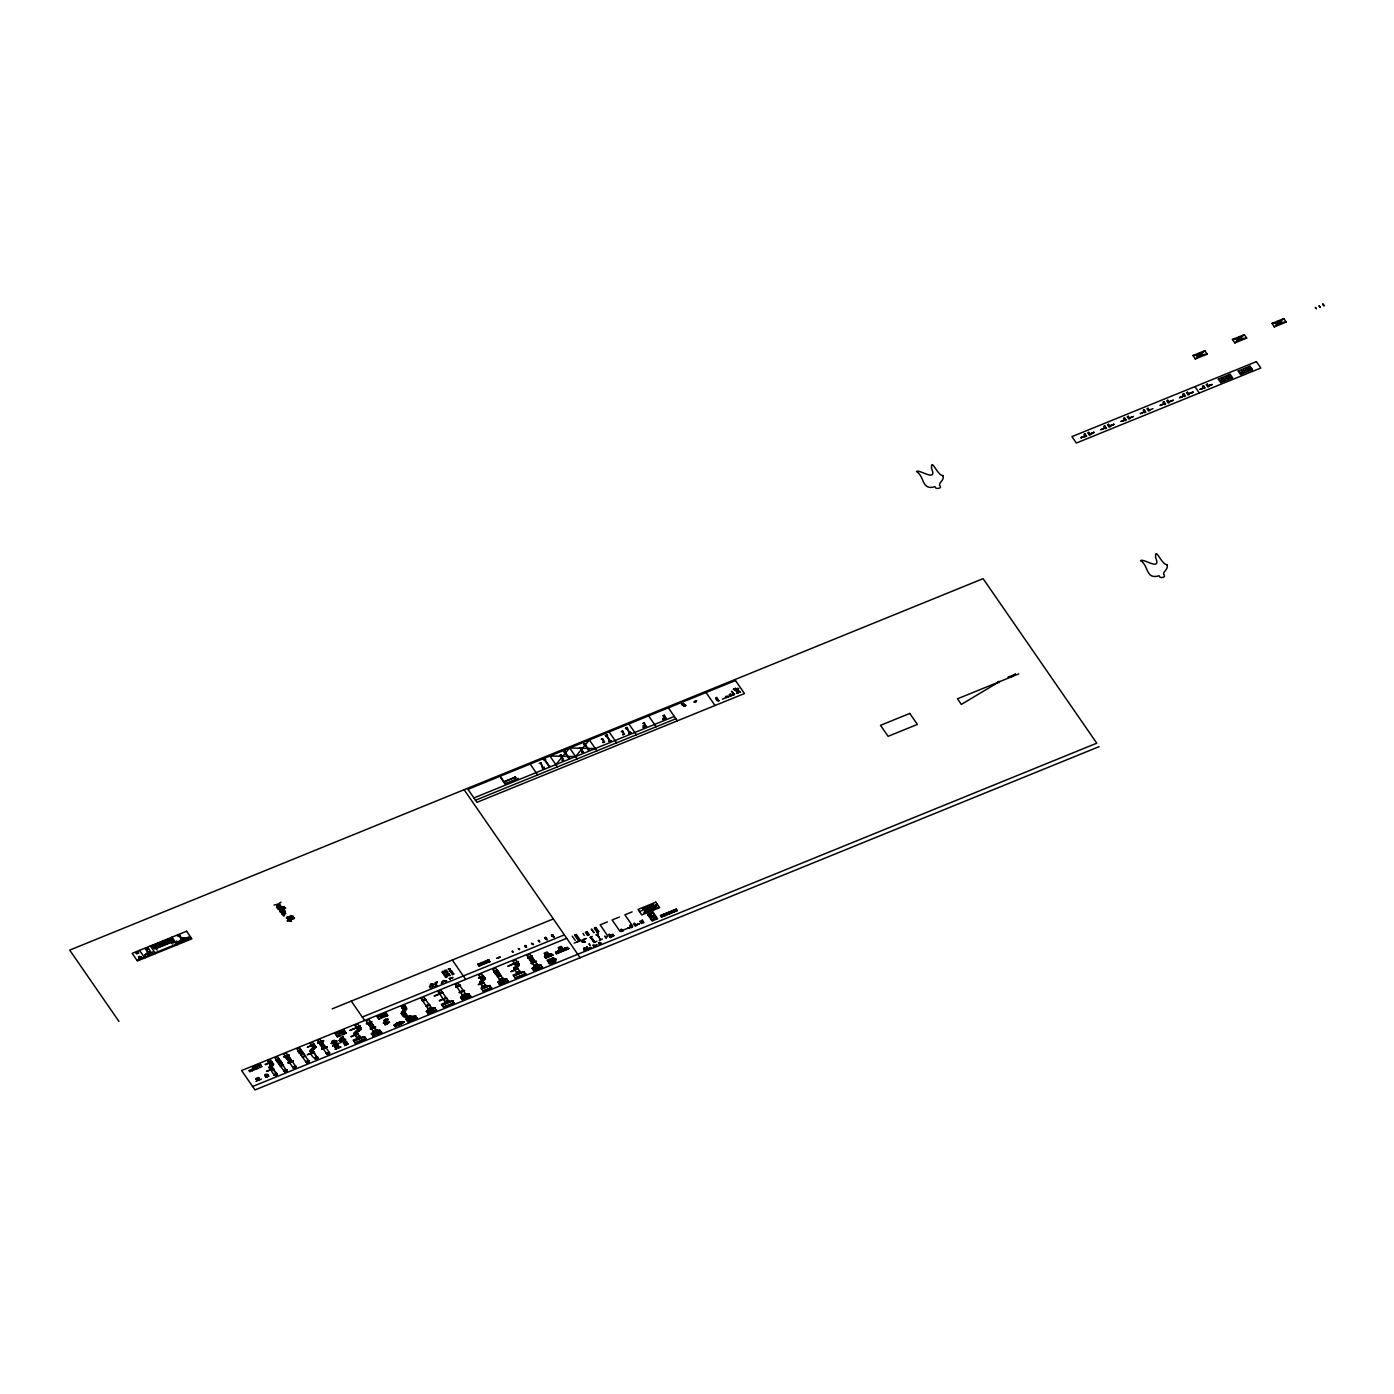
<?xml version="1.0" encoding="UTF-8"?>
<svg xmlns="http://www.w3.org/2000/svg" width="1394" height="1394" viewBox="0 0 1394 1394"><rect width="100%" height="100%" fill="white"/><g stroke="black" fill="none" stroke-linecap="round" stroke-linejoin="round"><path stroke-width="1.5" d="M320.916 1045.639C328.67 1043.13 318.268 1048.88 323.286 1043.897M372.825 1035.585L381.869 1032.414L380.004 1030.532L371.396 1033.93M427.731 1013.299L436.775 1010.075L427.662 1013.752M461.937 999.376L470.98 996.17L461.745 999.585M499.366 984.164L508.409 980.94L499.296 984.617M403.145 1010.946L403.458 1011.208A2.788 0.889 -20.7 0 0 404.225 1011.19L406.856 1008.995L404.295 1005.074L401.211 1006.329L402.291 1008.211M695.954 700.746C698.046 703.029 690.605 702.088 696.442 700.694L695.205 702.123M725.385 697.488L725.891 696.338L726.832 697.383M480.46 977.734L483.248 981.707L479.85 983.084L483.404 980.644A5.053 1.603 -20.7 0 0 484.92 978.518L484.763 979.459M517.47 967.784L513.828 968.813L517.61 966.739A5.053 1.603 -20.7 0 0 519.143 964.613L518.986 965.537M259.11 1077.998C260.451 1079.322 252.628 1080.873 258.395 1078.067M265.749 1075.001C262.455 1077.144 268.693 1075.001 265.452 1076.151M266.498 1075.889C270.872 1073.659 262.804 1073.833 265.4 1075.384M334.142 1044.681C332.835 1045.727 334.316 1043.374 333.776 1043.845M337.592 1046.981L335.048 1047.243L338.725 1045.988L337.592 1045.918M336.982 1043.339L336.529 1043.897M337.487 1046.859L338.428 1045.866M342.192 1032.919L339.195 1033.982L341.53 1032.083L340.92 1031.124L338.115 1032.344L340.972 1031.682L338.515 1032.989L342.175 1032.745M344.841 1040.098L343.429 1039.976M346.723 1042.538C346.008 1042.712 340.101 1043.601 345.66 1041.457C346.461 1047.399 347.751 1037.868 346.601 1044.611M357.944 1029.852L361.151 1028.493L360.645 1027.744M381.067 1016.853L384.099 1015.686M386.469 1023.161L389.501 1022.046M387.741 1023.736L384.744 1024.834L387.724 1023.597M389.501 1022.255L387.149 1023.388M399.608 1023.928L396.541 1024.886L401.385 1022.342M552.704 960.222L552.024 961.093M556.014 959.107L550.978 961.546M694.16 702.193L695.989 701.217M499.54 973.674L496.438 974.929M387.793 1019.502A7.04 2.23 -20.7 0 1 386.905 1021.401L383.542 1023.231A7.04 2.23 -20.7 0 1 384.465 1021.332L384.727 1020.756M335.396 1041.231L332.173 1042.555L332.155 1041.004M334.891 1040.604L332.051 1042.154M270.715 1065.33L269.129 1067.264L270.506 1069.512M405.724 1017.045L409.662 1015.703L412.763 1019.85M997.895 682.363L999.759 681.492M145.464 948.687L146.544 948.338M305.46 1056.147L302.655 1057.419M256.2 1079.322L257.751 1078.242M258.186 1079.13L256.757 1078.956M338.237 1046.197C337.47 1042.555 331.72 1048.515 337.453 1045.831M347.036 1042.66L346.461 1043.235M290.039 1058.447L287.373 1059.492M402.988 1010.894L403.354 1009.413M340.746 1042.764L339.648 1041.318L341.913 1040.604M371.152 1028.127L369.584 1025.949L373.052 1024.904L370.229 1026.315L369.114 1025.27M422.399 1000.944L426.076 999.707L422.225 1000.735M425.954 1006.137L429.666 1004.865M429.526 1004.847L425.815 1005.876L429.335 1004.447M497.606 976.915L501.021 975.521M404.33 1011.103L405.689 1010.633L401.176 1013.316L403.877 1016.853L406.996 1017.324M256.026 1078.486L258.657 1077.51M302.202 1057.244L304.99 1055.485L305.53 1056.251M267.23 1075.576L267.997 1074.948L266.027 1074.983M555.962 959.002L550.142 961.494M369.584 1025.949L371.536 1025.879M695.414 701.321L696.634 700.816M327.242 1047.138L322.066 1048.741M371.152 1022.185L366.308 1023.649L372.006 1021.558M371.031 1028.319C366.727 1031.09 378.227 1024.625 374.881 1027.43M1140.344 413.565L1145.258 411.578L1140.397 413.635M273.311 1064.964L273.381 1064.18A4.757 1.516 -20.7 0 1 272.3 1065.957C273.694 1064.197 271.342 1067.839 269.408 1068.118M311.873 1049.002L317.675 1058.551L311.559 1049.177L314.138 1048.915A4.112 1.307 -20.7 0 0 315.776 1046.946L315.863 1047.19M361.098 1028.807L360.994 1028.563A5.088 1.621 -20.7 0 1 358.972 1031.002L354.163 1034.209M665.827 914.168L671.612 911.519M601.441 943.111L598.95 943.947L600.222 943.424M1236.931 340.119L1240.939 338.55L1237.053 340.153M479.606 982.735L483.178 980.818M513.828 968.813L517.401 966.896M622.63 931.192C622.63 929.206 618.988 928.195 621.585 931.471M343.604 1043.601L346.357 1042.311M402.361 1011.504L404.783 1011.242M479.85 981.707L479.728 982.648A5.001 1.586 -20.7 0 1 481.244 980.487L481.61 980.226M514.072 967.784L513.95 968.725A5.001 1.586 -20.7 0 1 515.466 966.582L515.832 966.321M594.768 945.934L595.83 945.393M1201.349 354.668L1196.906 356.411L1200.826 354.721M610.711 936.228L609.387 934.224M145.185 954.785L147.869 952.363M1125.62 419.699L1121.194 421.458M1319.212 305.878L1320.153 307.464M333.758 1043.897L332.835 1043.879L336.843 1042.956M552.948 954.995L545.716 958.218L544.531 956.511L550.56 954.228M729.637 694.317L731.014 695.658L729.829 694.543M737.269 688.392L737.931 688.166M738.297 692.731L736.607 693.236L738.297 692.766M276.134 1059.736L279.061 1058.551L275.977 1060.12L284.637 1071.829L286.763 1071.132L277.58 1056.704L274.932 1057.785L276.43 1060.172L279.34 1058.621M387.41 1020.878L385.842 1021.75M293.071 1060.66L287.774 1062.96L293.193 1060.555M321.596 1049.055L327.346 1046.964M585.567 938.702L583.842 939.399M731.467 695.519L730.456 693.916L731.658 695.397M555.823 764.609L569.641 747.986L595.325 748.561M585.602 745.058L584.434 745.337M589.017 935.043L588.076 935.304M1163.38 404.121L1159.965 405.497L1164.983 403.65M403.267 1010.667L401.298 1013.211M256.322 1079.095L256.043 1078.625M553.627 958.689L553.017 957.8L547.075 960.187L549.724 964.021L555.631 961.599L553.784 960.745L549.097 963.115L556.014 960.309L554.62 958.288L547.703 961.093L553.557 958.724M586.386 949.419L584.905 949.889M290.022 921.417L291.503 921.277L290.353 921.086M576.924 942.309L577.273 941.995A2.893 0.924 -20.7 0 1 577.482 941.839L576.942 942.379M293.088 1061.113L288.75 1062.89M341.251 1040.952L339.491 1040.952M661.505 915.527L662.847 915.004M661.906 916.102L662.952 915.283M663.352 915.875L662.028 916.381M674.33 910.299L675.654 909.794M674.731 910.892L676.055 910.369M675.776 910.073L674.452 910.578M676.09 910.735L674.888 911.171M541.203 762.919C543.329 775.674 544.218 764.295 544.252 767.885M737.792 691.947L739.569 691.25M370.281 1027.204L373.906 1026.176M496.822 975.748L500.219 974.371M531.027 961.825L534.425 960.449M1220.726 380.963L1223.618 379.656M613.29 934.45L609.858 935.409M336.843 1043.653L338.655 1043.461M335.553 1046.737L337.331 1045.953M344.091 1043.27L346.113 1043.514M278.678 905.368L278.695 905.368M375.666 1026.977L370.856 1029.016M398.266 1025.566L404.365 1021.854L395.199 1026.82L393.979 1025.026L398.667 1022.394A4.269 1.359 -20.7 0 1 402.517 1022.029L404.365 1021.854M400.88 1024.503L403.476 1022.203L401.977 1022.36A3.59 1.133 -20.7 0 0 398.492 1022.691L394.153 1025.287M401.873 1011.643L409.609 1021.122M335.344 1033.86L344.231 1030.253L346.357 1033.146L337.278 1036.84L335.344 1033.86L337.522 1032.971M377.269 1016.818L386.155 1013.194L387.828 1015.477L378.785 1019.153L377.269 1016.818L379.447 1015.93M533.536 944.644L531.497 943.146L532.456 944.54L532.978 943.808M284.254 915.91L283.749 915.335M683.966 705.834L685.761 705.347L683.635 705.643M547.093 940.148L545.664 937.378L544.601 937.814L546.57 938.702M148.2 952.851L144.697 955.134M277.179 905.908C274.67 907.111 283.853 902.929 278.486 905.804M277.145 905.995L278.033 905.751M280.194 906.57C284.742 904.793 273.085 908.923 277.911 907.546M284.62 915.056L283.104 915.631L284.428 915.144M286.728 917.601C300.512 911.798 281.466 921.277 287.547 916.886L288.785 916.764M254.056 1069.006L256.897 1067.56M255.694 1069.111L253.795 1068.78M255.694 1069.146L257.123 1067.909M683.966 705.678L685.656 705.416L684.262 705.556M685.273 705.312L684.837 705.782M718.886 700.781L716.69 697.383C713.867 697.261 717.614 702.628 718.956 700.659M735.457 688.34L733.314 689.263L735.44 688.375M722.371 699.196L731.902 695.484M734.551 690.239L736.851 689.368M727.86 697.105L726.884 696.059L727.79 696.948M737.722 690.413L736.154 690.971L737.339 690.361M736.502 691.197L737.966 690.762M357.334 1038.425L354.059 1033.738A5.088 1.621 -20.7 0 1 356.08 1031.299L362.335 1040.36M500.063 957.12L497.031 958.114M496.856 958.34L497.919 957.748M497.606 958.114L498.634 957.469M498.32 957.817L499.522 957.103M499.958 956.964L499.191 957.661M512.016 951.562L513.097 952.381M512.975 951.632L512.452 950.882M1195.355 358.972L1204.834 350.713L1207.204 354.146L1195.355 358.972L1192.985 355.54L1204.834 350.713M519.509 948.966L518.202 948.547L519.666 949.715M525.068 946.334L525.747 945.498L526.705 947.293M525.242 946.596L525.904 945.707M525.433 946.857L526.078 945.968M525.747 945.481L524.754 945.881L525.555 947.031L526.252 946.212M538.206 940.723L539.861 942.17M539.548 941.194L538.833 940.166M544.932 938.301L545.681 937.413M545.106 938.563L545.821 937.604M545.437 939.016L546.152 938.075M545.734 938.946L546.814 939.051M551.728 935.496L552.512 934.66L554.063 937.343M552.059 935.966L552.756 935.008M552.233 936.228L552.948 935.269M552.477 934.607L551.414 935.043L552.303 936.315L553.157 935.583M552.948 936.751L553.435 935.984L552.477 936.298M1164.914 403.563L1163.659 403.999M1234.857 342.907L1244.319 334.647L1246.706 338.097L1234.857 342.907L1232.47 339.474L1244.319 334.647M552.547 936.176L553.941 936.716M1274.343 326.858L1283.822 318.599L1286.192 322.031L1274.343 326.858L1271.973 323.408L1283.822 318.599M1220.691 382.548L1230.17 374.289L1232.54 377.739L1220.691 382.548L1218.321 379.116L1230.17 374.289M1240.555 374.481L1250.035 366.221L1252.404 369.654L1240.555 374.481L1238.186 371.031L1250.035 366.221M1247.194 370.107L1251.498 368.365M650.44 906.205L651.521 905.769M646.346 910.387L646.764 909.602M557.478 951.248L565.406 948.025M394.676 1026.036L397.499 1023.597L400.862 1023.283M1224.141 379.638L1221.161 380.684M602.905 738.837L601.999 739.134L603.968 741.991M258.622 1065.434L259.667 1065.033M259.772 1065.347L258.779 1065.73M337.94 1046.545L336.843 1047.121M1227.4 378.123L1231.181 376.572L1230.048 376.972M273.485 1064.005L270.419 1065.243L273.468 1064.145L270.244 1059.684L267.596 1060.764L277.179 1074.983L276.796 1073.467M317.989 1058.342C317.362 1061.723 307.499 1054.474 311.576 1049.212A4.112 1.307 -20.7 0 0 309.938 1051.181L313.092 1049.525M145.342 948.826L147.886 947.781L151.441 952.938M599.89 943.564L599.385 944.052M1279.797 322.641L1279.465 322.816A9.392 2.98 -20.7 0 1 1276.068 324.262L1276.887 324.035A13.138 4.165 -20.7 0 0 1279.291 323.077L1279.971 322.519M430.31 985.941L429.439 986.621C430.781 990.576 434.841 986.133 430.45 984.356L432.21 983.624C431.704 987.335 438.762 987.37 435.311 984.251M437.298 982.038L436.775 983.293M289.168 1055.049L284.306 1056.46M258.814 1078.782L257.751 1079.461L258.552 1080.211M341.443 1040.778L342.785 1040.168M594.698 946.003L594.384 946.021M561.312 755.199L563.403 759.556M581.472 747.776L580.305 748.16L582.709 751.697L581.577 752.028L583.302 751.749M318.337 1043.217C334.769 1036.491 308.161 1046.58 322.241 1041.022M543.294 767.92L540.593 763.11M531.602 956.127L527.908 958.27L532.299 955.918M531.253 963.045L536.498 961.25L531.532 963.533L535.191 961.407M406.769 1015.355L403.65 1016.627M531.358 963.08L531.584 963.515M578.858 940.427L579.66 940.096M544.218 767.92L542.789 768.355M622.578 931.227L621.689 931.506M1089.446 434.51L1094.029 432.349L1090.108 433.917A6.395 2.021 -20.7 0 0 1094.029 432.349L1089.516 434.492L1092.06 433.377M608.882 934.381L609.91 936.524M599.385 942.414L598.392 942.832L600.012 944.435M650.649 917.165L654.326 915.579M145.638 948.478L149.628 954.054M326.754 1047.347L322.031 1049.299M455.821 987.091L460.351 985.14M463.383 990.454L460.02 991.831C455.385 994.724 467.774 988.433 463.923 991.064M527.524 957.835L531.916 956.11M277.301 1074.896C275.019 1080.629 264.146 1058.638 276.674 1073.519M363.921 1036.77A3.119 0.993 -20.7 0 1 360.802 1037.014L353.152 1040.133L355.278 1043.217L366.134 1038.809L364.566 1036.718M373.209 1035.934L371.553 1033.668L377.164 1030.358A3.537 1.115 -20.7 0 0 379.848 1030.288L377.164 1030.358M380.074 1030.48L371.362 1033.825M428.115 1013.595L426.459 1011.347L432.07 1008.036A3.537 1.115 -20.7 0 0 434.754 1007.967L434.98 1008.158M452.632 1000.979L453.782 1003.157M462.338 999.69L460.682 997.424L466.276 994.114A3.537 1.115 -20.7 0 0 468.959 994.044L469.342 993.974M490.043 985.767L491.124 987.457M524.266 971.845L525.416 974.023M532.281 968.307L537.91 964.979A3.537 1.115 -20.7 0 0 540.611 964.909L542.179 967.209M533.362 970.468L542.614 967.035L533.519 970.694M372.599 1035.847L381.573 1032.17M479.066 966.059L488.736 959.734L490.043 961.599L479.066 966.059L477.759 964.195L488.736 959.734M731.484 691.424L734.342 694.648L732.007 691.25M591.648 938.737L593.461 939.974L592.502 940.358M597.12 944.679L595.9 945.184M357.3 1030.602L356.08 1031.299M494.103 971.827L497.71 970.468M1100.911 429.718L1105.599 427.801L1100.842 429.613M452.823 1000.822L441.968 1005.022M153.079 951.788L148.618 954.768L147.781 953.566M340.45 1042.433L342.262 1041.579M527.507 957.922L527.908 958.27M311.524 1049.194L315.863 1046.911L312.639 1042.433L310.008 1043.514L313.842 1049.124M415.586 1016.052L416.614 1017.759M455.977 986.987L456.796 987.213M684.193 705.712L685.43 705.538M590.063 948.094L591.195 947.415L589.435 948.094M575.217 940.427L572.254 936.158M998.888 681.962L961.337 704.423L957.469 698.812L1018.718 673.894M267.404 1075.471L267.613 1076.569M312.622 1048.619L314.138 1048.915M335.815 1046.424L334.839 1047.208L335.884 1047.33M577.325 942.048L585.567 938.58M654.03 916.154L650.737 917.496M279.34 903.155L280.978 902.232M289.238 919.448L287.669 918.489L288.593 919.813L293.385 916.294L288.453 918.298M625.871 728.33L627.213 727.929M1179.463 397.551L1183.036 396.123M606.948 936.646L607.174 936.977M331.162 1043.252L336.825 1040.969M336.895 1041.301L331.302 1043.566M344.562 1042.956L345.294 1042.538M371.553 1033.668L371.623 1033.634A3.537 1.115 -20.7 0 0 373.209 1031.961M426.459 1011.347L426.529 1011.312A3.537 1.115 -20.7 0 0 428.115 1009.639M460.682 997.424L460.752 997.39A3.537 1.115 -20.7 0 0 462.338 995.717M643.383 725.734L644.272 727.145L643 727.651L643.627 726.919M663.439 718.154L664.014 719.112L662.76 719.618L663.213 718.154M435.155 1008.019L426.285 1011.486L435.12 1007.897M469.377 994.096L460.543 997.686L469.273 994.009M497.885 982.369L506.824 978.867L497.989 982.456M532.107 968.464L541.046 964.944L532.212 968.551M730.247 696.233L729.079 694.874L730.125 695.989M343.238 1037.816L343.255 1036.404L341.652 1037.275A3.851 1.22 -20.7 0 0 339.944 1039.21L343.133 1037.92M1228.706 377.844L1230.867 376.641M613.081 934.329L610.467 935.2M604.09 742.322L602.731 742.392L603.916 741.904M1204.137 387.567L1203.475 387.898A8.904 2.823 -20.7 0 1 1200.182 389.292L1204.259 387.724L1203.283 388.159A13.818 4.391 -20.7 0 1 1200.217 389.344M334.299 1041.44L334.421 1041.388A2.823 0.889 -20.7 0 1 333.009 1041.963L332.539 1041.858M283.54 1065.051L280.595 1066.253L283.435 1064.946M265.208 1064.336L271.795 1061.514M270.192 1064.789L273.154 1063.448M277.406 1061.705L280.473 1060.468L277.476 1061.81M277.702 1062.141L280.734 1060.921M286.502 1058.569L289.603 1057.436M289.272 1057.018L286.24 1058.255M314.19 1044.402L307.255 1047.138L314.521 1044.82M303.7 1053.759C302.637 1053.132 298.595 1055.258 298.002 1050.71L301.034 1049.612M299.431 1052.888L302.463 1051.668M299.658 1053.219L302.655 1052M312.622 1047.539L315.584 1046.319M273.468 1068.588L266.515 1071.324L273.764 1068.902M323.025 1043.304L319.993 1044.524M320.254 1044.838L323.356 1043.723L321.491 1041.144M359.948 1026.611C331.389 1037.641 373.557 1020.756 356.097 1027.5M371.135 1022.063L366.692 1023.754M357.526 1029.696L361.011 1028.267M368.73 1025.13L372.372 1023.788M273.904 1074.774L276.97 1073.537L273.991 1074.896M274.217 1075.21L277.284 1074.112M402.814 1008.96L406.264 1007.566M283.993 1071.237L287.059 1070M286.763 1069.703L283.766 1070.906M292.601 1067.316L295.598 1066.096M358.206 1033.668L351.027 1036.491M422.155 1000.631L425.745 999.184M295.859 1066.549L292.897 1067.752L295.859 1066.427M308.928 1061.374L306.802 1062.89L305.704 1061.845M305.931 1062.315L308.998 1061.2M314.661 1058.203L317.693 1057.105M314.905 1058.673L317.971 1057.558M326.388 1053.585L329.332 1052.383M359.913 1036.265L356.568 1037.903L360.157 1036.439M329.611 1052.697L326.614 1054.038L329.838 1053.446L327.189 1054.526L319.261 1043.043M360.419 1036.875L356.847 1038.321L360.088 1036.334M376.519 1029.8L372.965 1031.246M376.763 1030.236L373.278 1031.647L376.763 1030.096M483.666 976.288L478.734 978.257M481.226 979.355L484.781 977.908M407.135 1017.951L411.857 1016.243A3.224 1.028 -20.7 0 0 415.29 1015.877L415.499 1015.825M410.481 1016.191L406.926 1017.637L410.446 1016.069M446.428 997.634L439.267 1000.561M481.435 979.668L485.025 978.205M446.69 998.069L443.153 999.359M495.184 973.535L498.791 972.071L495.253 973.639M427.853 1008.768L431.269 1007.374M517.854 962.4C489.294 973.814 531.828 955.744 513.898 963.515M428.08 1009.221L431.67 1007.897M444.878 1001.99L448.432 1000.543M515.432 965.432L519.004 963.986M445.104 1002.303L448.694 1000.84M483.788 982.317L478.212 984.617L480.355 984.199M515.658 965.746L519.248 964.299M448.694 1000.979L445.174 1002.408M529.546 959.699L533.031 958.288M497.484 976.741L501.335 975.992L500.829 975.242M462.303 995.299L465.892 993.852L462.076 994.863M533.292 958.584L529.737 960.152L533.327 958.706M482.341 986.76L485.861 985.331M518.063 968.499L510.918 971.444M545.141 955.169L548.696 953.723M499.54 979.773L503.06 978.327M558.75 949.035L562.636 947.99M516.738 973.169L520.328 971.705M520.049 971.426L516.477 972.873M520.328 971.845L516.808 973.273M533.71 965.868L537.282 964.421M533.937 966.181L537.526 964.718M592.711 945.149L593.983 946.683M600.797 943.912L599.542 942.379M289.046 1062.106L292.043 1060.904L296.086 1067.177L293.437 1068.257L285.509 1056.757M322.798 1048.393L325.795 1047.173L329.001 1052.226M180.227 936.106L179.599 935.182M139.191 957.765L141.526 956.598M439.162 993.713L442.769 992.267L434.248 995.874M479.815 977.177L483.335 975.765L478.473 977.891M480.128 983.868L484.136 982.997L480.146 983.972M1152.977 408.651L1148.761 410.289M1204.033 387.602L1200.182 389.292M631.482 926.696L627.527 928.439A8.904 2.823 -20.7 0 0 631.308 926.783M594.611 946.648L594.018 944.627M604.473 742.2L603.219 742.462M258.343 1079.061L259.092 1080.036M342.14 1040.342L343.116 1039.941M371.849 1025.827L372.703 1024.677M596.841 934.485L598.392 935.67L597.434 934.241M598.235 936.524L599.298 936.925M550.7 960.64L551.797 960.309M1125.603 419.577L1121.037 421.406M1129.105 418.357L1133.444 416.44L1128.913 418.095M1125.028 419.664L1122.78 420.692M1085.682 435.66L1081.047 437.681A6.395 2.021 -20.7 0 0 1084.898 436.026L1085.787 435.625M999.08 682.258L998.087 682.45M317.954 1042.782L317.815 1043.357M343.604 1041.109L342.628 1041.492M648.053 915.144L653.35 912.617M486.837 960.971L487.586 961.477M683.914 705.05L682.921 703.587M652.479 916.572L650.597 914.011M1083.225 436.967L1085.978 435.59M405.358 1006.294L401.855 1007.705M405.637 1006.712L402.221 1008.106M334.717 1043.444L336.32 1043.061M401.925 1014.431L405.393 1013.02M405.637 1013.455L402.152 1014.867L405.671 1013.316M460.56 985.575L455.995 987.475M271.76 1061.653L268.746 1062.594M273.119 1063.605L270.087 1064.546M302.376 1051.546L299.379 1052.627M315.811 1046.789L312.918 1047.974M533.257 958.724L534.268 960.466M484.084 982.875L480.582 984.147M317.623 1057.14L314.678 1058.342M329.576 1052.853L326.248 1053.359M354.634 1034.975L351.271 1036.875M1207.831 386.068L1211.926 384.517A8.904 2.823 -20.7 0 1 1208.581 385.824L1208.006 385.999M635.176 925.198L635.298 925.146A8.904 2.823 -20.7 0 0 639.271 923.664L635.298 925.372M265.47 1064.72L272.091 1061.949M314.452 1052.348L307.203 1054.77L314.155 1051.912M439.528 1000.944L442.909 999.463M442.09 1005.196L452.823 1000.718M1243.587 371.536L1239.527 373.243L1243.692 371.693M1251.551 368.434L1247.264 370.194M606.704 735.44L605.832 735.771M268.711 1062.942L272.126 1062.211M335.536 1044.42L332.626 1046.005M442.734 999.184L446.707 998.209M590.812 937.256L593.252 940.096M554.237 959.194L549.637 961.599M662.586 915.719L661.662 915.806M1169.671 401.594L1173.278 400.061M1189.43 393.526L1193.003 392.062M1179.672 397.778L1184.726 395.635L1183.314 396.018M589 943.93L590.045 945.655L589.366 944.086M1323.167 304.275L1324.056 305.495M1320.205 307.185L1318.968 305.966M1323.638 305.635L1322.767 304.206M1169.322 401.716L1168.155 402.221L1173.121 400.427M1180.23 397.273L1182.408 396.558L1180.335 397.447M1193.142 392.08L1187.932 394.171L1189.291 393.84M1190.162 393.247L1192.34 392.516L1190.267 393.404M543.817 759.503L544.88 759.068M501.038 777.277L504.802 783.027M682.311 703.865L683.443 705.172M544.043 760.462L545.786 759.747M584.034 744.483L585.253 743.908M565.825 752.133L564.866 752.708M605.972 736.59L607.714 735.875M560.858 755.287L559.447 755.653L561.207 754.886M602.313 738.715L601.163 739.186M579.608 748.247L580.915 747.707M684.053 706.096L685.587 705.486M622.456 731.258L621.254 731.641L623.013 731.014M622.613 731.484L623.71 733.958M643.314 723.503L644.429 723.137M663.405 715.993L664.433 715.488M503.548 781.86L515.432 776.981M503.687 782.069L515.623 777.26M643.174 725.734L643.697 727.006M623.658 733.871L622.822 734.865L624.46 734.011M622.961 734.446L624.076 734.08M736.537 689.106L734.429 689.629L736.38 688.863M562.897 759.625L562.13 760.497L563.559 759.782M568.682 757.395L565.685 753.039M582.988 751.453L580.723 748.16M588.442 749.362L585.497 745.773M609.021 740.998L611.269 741.033L609.544 741.73L609.213 740.806M630.524 732.286L628.764 732.965L629.286 733.714L631.012 733L630.193 732.268M562.235 760.113L563.211 759.835M581.978 752.08L582.953 751.802M609.195 741.242L610.921 740.528M628.938 733.209L630.663 732.495M645.701 726.187L645.021 724.723M504.698 783.829L518.324 778.375M609.666 741.312L610.781 740.946M629.426 733.279L630.541 732.913M646.659 726.204L645.561 726.501M665.147 718.694L666.384 718.119M735.509 690.135L736.956 689.542M734.899 690.483L737.217 689.856L738.036 691.128M588.181 750.721L589.453 750.007M737.356 690.047L735.161 689.908M548.591 767.031L549.985 766.299M473.908 797.926L674.295 716.429M736.921 691.529L738.158 691.023M738.21 691.825L739.308 691.372M733.383 694.839L734.289 693.846M732.948 694.473L734.481 694.386M733.07 694.752L734.586 694.177M475.476 800.226L675.881 718.729M179.321 936.106L177.108 935.688L179.321 934.782L182.788 939.8L180.436 940.061M146.771 949.697L148.548 948.966M138.598 953.06L136.507 953.914L135.688 952.747L137.779 951.893L138.598 953.06L137.675 951.945M146.684 949.767L148.688 948.948M153.235 947.101L170.939 939.904M153.88 948.025L171.898 940.706M172.455 941.508L154.438 948.826L152.434 945.934M156.058 948.617L171.305 942.414M181.638 938.145L189.114 937.587L177.265 942.274L176.568 941.264M148.513 952.416L150.517 951.597M182.248 939.016L183.712 938.423M176.655 941.386L177.909 941.752M181.725 939.573L179.774 940.933M147.032 953.862L148.496 953.269M157.069 950.081L155.814 948.269M172.194 943.93L171.061 942.065M149.315 953.583L151.319 952.764M136.873 960.205L191.309 938.057M274.06 905.054L279.671 903.765M277.964 908.731L284.359 906.884L278.434 908.923M279.323 910.003L285.7 908.139L279.724 910.578L280.281 909.655M279.863 911.484L284.289 910.421L280.333 911.676M285.056 911.084L281.745 912.425M282.111 914.046L285.543 913.401L282.111 914.046L283.784 913.418M282.616 914.534L285.038 912.896M287.181 920.737L294.43 917.827M287.582 920.737L289.272 920.249M294.5 918.437L287.478 921.155M332.19 1008.855L553.348 918.925M450.262 968.987L448.206 968.865L450.332 968.935M442.717 973.326L448.154 972.036L446.028 971.984M443.222 974.058L444.216 972.716M449.913 971.339L451.464 970.712M443.954 975.016L449.269 973.779M444.477 975.765L446.01 975.138L445.453 974.406M449.216 973.831L447.16 973.709M445.697 977.455L445.174 976.706L448.119 975.469M449.739 974.824L448.241 975.434L450.279 975.608M445.784 977.438L447.317 976.811L446.742 976.044M483.666 962.296L484.52 963.376L483.038 963.724M430.694 984.704L430.328 985.924M432.471 983.99L435.276 984.251M483.352 963.463L484.276 963.027M486.314 962.4L487.952 961.982L487.116 960.78M431.46 985.802L430.485 984.338M442.403 981.289L444.146 980.592M449.164 978.536L453.033 977.455L449.739 978.919M442.612 981.812L441.288 983.188L443.1 982.456L442.316 981.359M444.599 981.01L446.812 980.94L445 981.672L444.25 980.574M437.106 985.697L435.12 982.439L437.333 981.986M362.266 1017.062L564.361 934.869M566.731 938.319L241.598 1070.54L254.997 1089.934L1099.134 746.644M607.418 921.904L600.134 924.867L608.045 936.332M619.424 917.025L612.14 919.97L620.069 931.436M632.162 911.868L624.878 914.83L632.789 926.278M591.265 929.38L593.966 932.307M652.828 904.375L642.39 908.644L644.272 907.93M252.506 1067.543L256.339 1065.974M258.256 1066.358L257.629 1065.452L260.521 1064.267L261.148 1065.173L258.151 1066.201M342.035 1031.142L344.231 1030.253M386.155 1013.194L383.977 1014.083A4.025 1.272 -20.7 0 0 379.569 1015.965A3.851 1.22 -20.7 0 1 383.925 1014.257M649.499 906.048L651.869 905.089M252.593 1067.612L256.67 1066.811M257.698 1065.539L260.765 1065.225M346.13 1033.25L344.039 1030.41L341.966 1031.403A3.59 1.133 -20.7 0 0 337.853 1033.076L335.623 1033.843L337.679 1036.683M583.006 933.37L584.278 935.426M401.786 1007.461L405.201 1006.085M253.063 1068.309L256.949 1066.88M639.497 911.554L657.323 904.305M251.948 1069.355L249.056 1070.54L249.718 1071.707L252.837 1070.435L252.087 1069.355M311.141 1045.361L314.19 1044.263M288.541 1054.805L283.644 1057.001L288.819 1055.223M298.159 1050.919L301.052 1049.752M298.386 1051.233L301.296 1049.699M367.389 1023.039L370.804 1021.663M402.465 1008.141L406.264 1007.426M459.933 985.419L456.518 986.795L459.968 985.262M644.847 910.509L645.056 910.596M276.604 1060.381L279.445 1059.231M288.244 1055.641L285.404 1056.809L283.731 1054.195L286.38 1053.115L291.747 1060.886M298.56 1051.459L301.4 1050.292L299.536 1047.783L296.887 1048.846L298.299 1051.285M311.681 1046.127L314.521 1044.96M321.997 1041.928L319.069 1042.973M434.458 996.152L443.048 992.685M587.066 934.032L587.867 933.684M259.267 1067.821L262.089 1066.549M356.428 1028.04L359.948 1026.751L359.443 1026.001M422.678 1001.24L426.059 999.864M443.083 992.946L439.319 993.8M480.146 977.734L483.648 976.445L483.16 975.695M494.103 972.036L497.693 970.729L497.205 969.98M514.334 963.829L517.871 962.522L517.383 961.773M646.293 910.334L656.504 905.49L654.134 906.449M644.638 911.763L655.302 907.424M587.397 935.252L589.07 934.503M643.854 912.443L656.452 907.267M286.223 1057.976L289.272 1056.896M312.483 1047.295L315.549 1046.214M319.975 1044.263L323.025 1043.165M484.711 977.804L481.157 979.093L481.662 979.843L484.746 977.786M518.917 963.881L515.379 965.171L515.867 965.937L518.951 963.881M531.41 956.057L531.933 956.807L528.535 958.183L529.598 959.403L532.996 958.166M657.741 907.267L647.548 911.693M280.786 1061.165L277.824 1062.245M286.746 1058.743L289.603 1057.593M299.902 1053.411L302.742 1052.243C300.128 1055.206 301.592 1054.334 303.038 1052.801M323.356 1043.862L320.411 1044.925M368.852 1025.217L372.355 1023.945M578.249 940.34L579.904 939.591M647.443 911.955L648.541 911.711M578.719 940.305L579.381 940.096M562.34 947.571L558.767 948.878L559.255 949.628M384.117 1020.181L387.811 1019.206M384.186 1020.286L387.602 1018.909M574.136 943.111L576.192 942.274M384.395 1020.6L387.968 1019.432L384.57 1020.809M401.42 1013.665L404.818 1012.288M586.351 938.406L586.438 938.58M272.057 1066.619L269.181 1067.787A4.374 1.394 -20.7 0 1 270.262 1065.974M278.939 1063.814L281.849 1062.646M287.739 1060.242L290.649 1059.057M321.491 1046.511L324.401 1045.326L325.482 1047.155M590.15 937.256L592.258 936.385M595.83 934.869L598.427 933.823M279.166 1064.145L282.076 1062.96M287.966 1060.573L290.876 1059.388M310.095 1051.564L312.97 1050.396M321.718 1046.842L324.628 1045.657M401.786 1014.205L405.375 1012.898M590.324 937.517L591.457 937.064M343.604 1038.147L339.282 1040.342M353.919 1033.86L357.317 1032.484L353.954 1033.494M544.531 956.511L551.536 953.827L544.636 956.65M555.648 952.154L567.428 947.38L555.614 952.172M339.038 1040.447L343.848 1038.495L340.31 1040.168M544.793 956.876L551.71 954.071L552.46 955.029M555.544 952.433L567.637 947.606L568.351 948.565M446.185 997.459L443.24 999.481M517.836 968.325L514.804 970.224M354.616 1034.853L358.206 1033.546M383.42 1023.318L386.818 1021.941M584.452 941.473L584.365 941.438A3.834 1.22 -20.7 0 0 583.929 941.316L584.957 941.664M283.034 1064.424L280.159 1065.905L283.209 1064.633M311.106 1053.01L313.946 1051.843M343.098 1040.063L345.137 1039.14L345.869 1040.185L343.969 1040.969M371.1 1028.424L374.55 1026.89M460.003 992.545L464.15 990.855L459.811 992.615M511.11 971.723L514.578 970.276M535.801 961.721L531.323 963.515M584.225 941.891L585.201 942.03L583.755 941.542M649.325 915.457L651.103 914.743L651.834 916.677M355.052 1035.498L358.485 1033.965M545.455 957.835L553.069 955.029M591.701 939.225L592.659 938.824M355.139 1035.603L358.171 1033.686M374.864 1027.57L371.484 1028.946L373.087 1030.915M273.782 1069.163L270.819 1070.226M311.472 1053.69L314.486 1052.609M403.232 1016.296L406.63 1014.919M650.928 915.788L650.022 916.259L651.73 915.649M332.73 1045.866L337.697 1043.932M337.714 1043.932L338.864 1043.461M600.344 939.573L599.472 938.267L600.518 939.765M593.966 940.706L592.99 941.089L593.931 942.187M520.032 971.287L516.46 972.594L516.947 973.361M537.23 964.299L533.658 965.606L534.146 966.356M654.361 916.921L653.507 917.444L655.163 916.782M411.857 1016.243L405.706 1018.753L407.85 1021.837L417.503 1017.916L407.571 1021.454M534.007 966.286L537.544 964.979L537.056 964.23M593.792 942.239L594.75 941.839M621.916 930.582L626.411 928.822M498.338 982.404L498.094 982.212A3.537 1.115 -20.7 0 0 499.749 980.505L503.704 978.902A3.537 1.115 -20.7 0 0 506.388 978.832L507.974 981.132M593.774 942.518L596.876 941.281M599.246 940.288L602.347 939.051M641.449 923.368L639.933 921.173L641.554 923.525M654.622 917.984L655.738 917.618L653.821 916.154M676.282 909.184L660.39 915.509L661.488 917.095L677.292 910.665L676.195 909.08M606.094 937.935L604.787 936.036L606.216 938.11M660.791 915.631L676.125 909.393L676.979 910.648M353.693 1040.935L364.548 1036.613M406.264 1019.554L415.708 1015.79L406.386 1019.728M481.575 988.921L490.235 985.488L481.679 989.095M513.602 975.887L524.458 971.583L513.724 976.061M651.381 919.953L656.086 918.054M353.815 1041.091L364.479 1036.77M610.311 936.995L614.162 935.426L610.485 937.186M652.322 919.866L656.243 918.28M661.383 916.172L663.283 915.3M673.738 911.136L664.014 915.091M674.347 910.805L676.369 910.073M611.356 936.873L610.363 937.482M414.436 1017.219L411.91 1018.247L414.75 1017.672M610.154 937.57L611.722 936.838M661.575 916.764L676.909 910.543M283.696 1070.662L286.746 1069.564M292.496 1067.072L295.545 1065.992M305.652 1061.723L308.701 1060.642L305.669 1062.001M277.301 1074.251L274.322 1075.314M287.077 1070.261L284.097 1071.341M306.018 1062.42L309.032 1061.339L305.408 1056.303M314.974 1058.778L317.989 1057.697M355 1042.817L365.855 1038.565M443.275 1006.921L454.409 1002.896L443.553 1007.322L441.428 1004.22L449.077 1001.101A3.119 0.993 -20.7 0 0 452.196 1000.875M482.882 990.82L491.838 987.684L483.143 991.221L481.017 988.119L486.506 985.889A3.119 0.993 -20.7 0 0 489.625 985.645M514.926 977.786L526.061 973.779L515.188 978.187L513.062 975.086L520.711 971.984A3.119 0.993 -20.7 0 0 523.83 971.74M583.947 950.481L586.473 949.593M252.61 1086.501L1096.764 743.194L983.101 578.649L69.7 950.116L118.96 1021.419M562.165 947.502L561.155 946.421L558.14 947.641L558.942 948.809M1125.219 419.942L1122.85 420.796M182.178 938.075L183.538 937.866M177.125 942.065L188.887 937.43M554.725 960.083L553.122 960.257M612.924 934.642L613.011 934.607A3.834 1.22 -20.7 0 1 612.053 934.904M1113.736 424.386L1109.049 426.285L1113.858 424.351M548.33 953.339L544.845 954.751L548.766 953.966M403.075 1009.395L406.56 1007.984L402.674 1008.751M426.181 1006.416L429.7 1005.126L429.195 1004.377M376.485 1029.678L372.895 1030.985L373.4 1031.734M494.19 972.019L497.379 970.05L493.859 971.618M345.416 1043.74L346.113 1044.716M333.009 1040.569L334.386 1040.377M186.535 937.692L188.817 937.326M597.573 932.394L598.427 931.941M336.337 1047.382L338.08 1048.079M540.611 964.909L537.91 964.979M506.388 978.832L503.704 978.902M1081.03 437.646L1085.787 436.008L1081.03 437.699M551.554 960.309L551.71 961.407M336.668 1047.277L337.575 1048.183M635.298 925.146L639.271 923.664A13.818 4.391 -20.7 0 1 635.263 925.372M344.091 1043.862L345.224 1043.879M503.304 978.64C493.493 981.219 505.586 980.052 502.833 978.152L499.435 979.529L499.941 980.278M486.105 985.628C476.295 988.224 488.388 987.039 485.635 985.14L482.237 986.516L482.742 987.266M357.317 1029.382L360.872 1027.936L357.596 1029.661M582.971 941.63L582.518 941.769A2.84 0.906 -20.7 0 1 584.417 941.49M343.255 1039.907L344.893 1039.872L343.726 1039.907M266.062 1076.029L267.073 1076.743M448.398 1000.422L444.825 1001.728L445.313 1002.478M624.163 733.819L622.578 731.658M477.759 964.195L490.043 961.599M291.485 916.137L289.76 916.747M178.502 935.165L182.074 940.096M345.782 1042.503L346.949 1042.398M541.116 762.605L539.217 763.389M1271.973 323.408L1286.192 322.031M1232.47 339.474L1246.706 338.097M1192.985 355.54L1207.204 354.146M1238.186 371.031L1252.404 369.654M1218.321 379.116L1232.54 377.739M279.288 906.814L280.664 906.431M278.312 907.198L279.776 906.797M282.773 906.78L284.202 906.64M277.476 907.668L278.8 907.18M281.884 907.145L282.982 906.78M280.908 907.529L282.093 907.145M283.017 907.337L284.202 906.936M279.933 907.93L281.118 907.546M282.041 907.721L283.226 907.337M279.044 908.296L280.142 907.93M281.152 908.086L282.25 907.738M278.068 908.679L279.27 908.296M280.177 908.487L281.361 908.086M284.968 907.738L280.211 909.637M279.288 908.836L280.403 908.487M278.138 908.975L279.514 908.853M284.324 908.661L285.282 908.313M284.393 908.679L281.501 909.812M281.553 909.829L279.549 910.334M282.895 910.247L284.08 910.125M281.919 910.648L283.104 910.247M283.801 910.195L283.052 910.84M280.943 911.049L282.146 910.648M280.055 911.397L281.17 911.049M282.163 911.188L283.261 910.84M281.187 911.589L282.39 911.206M280.037 911.728L281.414 911.606M283.54 911.659L284.585 911.275M285.143 911.223L281.431 913.07M282.564 912.042L283.609 911.676M281.675 912.408L282.633 912.077M285.23 912.948L283.714 913.401M285.526 913.384L284.115 913.924M284.184 913.959L282.372 914.429M181.952 938.598L187.249 938.075M655.145 918.716L656.469 918.611M583.737 941.333L584.626 942.257M664.346 716.76L665.077 716.237M644.289 724.357L645.021 723.817M278.626 1063.082L281.24 1061.932M407.118 1015.564L403.389 1010.511M355.993 1031.281L357.927 1031.665M290.684 918.541L290.022 917.653M357.003 1030.706L358.972 1031.002M381.189 1016.993L384.134 1015.756M399.573 1023.806L398.353 1023.248L401.367 1022.238M530.661 961.006L533.728 959.699M683.13 705.591L681.509 704.249L683.13 705.312M466.276 994.114L469.046 994.027L470.545 996.344M432.07 1008.036L434.823 1007.949L436.339 1010.267M334.717 1040.569L336.111 1041.876L332.016 1042.695M652.322 916.398L654.309 918.89M684.611 704.458L683.426 703.447M268.92 1076.081L265.592 1077.492M682.433 703.865L683.74 705.05M682.781 703.726L684.053 704.928M683.165 703.552L684.349 704.806M384.186 1014.919L385.336 1016.453M385.127 1016.54L384.03 1015.059L380.475 1016.505L381.433 1018.038M342.262 1031.978L343.882 1034.156M343.691 1034.243L342.105 1032.118L338.533 1033.564L339.944 1035.759M387.567 1015.546L385.964 1013.368L383.89 1014.362A3.59 1.133 -20.7 0 0 379.778 1016.017L377.547 1016.784L379.168 1018.962M385.842 1013.473L387.41 1015.616M385.65 1013.63L387.166 1015.703M343.917 1030.514L345.956 1033.32M343.726 1030.689L345.729 1033.407M590.864 937.343L591.596 938.406M592.816 940.183L592.049 939.086M593.374 940.985L594.105 942.048M1322.819 304.119L1324.143 305.791M1194.902 386.626L1199.328 393.021M998.487 681.387L999.289 682.537M736.537 689.385L737.757 690.849M736.851 690.988L735.962 690.239M706.044 692.522L715.017 705.521M668.371 707.838L677.345 720.837M665.077 717.143L665.949 718.311M664.799 717.265L665.548 718.468M648.611 715.871L656.138 726.762M644.742 724.845L645.805 726.501M628.868 723.904L636.396 734.795M627.84 728.382L626.115 729.132M627.457 729.167L629.443 732.007M627.143 729.289L629.095 732.164M609.126 731.937L616.653 742.81M607.314 736.624L609.701 740.04M607 736.746L609.352 740.179M602.435 739.116L604.56 741.817M596.893 750.843L589.383 739.953L575.565 756.576L549.898 756.018L557.408 766.909M585.846 745.616L588.634 749.589M569.641 747.986L577.151 758.876M569.71 758.04L568.438 758.754M565.337 753.196L568.456 757.796M673.79 910.352L674.574 911.484M673.006 910.665L673.947 912.042M560.109 755.6L562.949 759.73M663.91 914.359L664.851 915.736M663.108 914.691L663.892 915.823M656.173 904.985L646.189 909.236M656.923 907.668L644.359 913.192M653.316 904.619L642.704 909.097M652.584 912.983L656.748 919.029M545.594 760.706L549.166 765.898M545.193 760.88L548.766 766.055M650.388 915.022L651.59 916.764M648.837 914.83L652.845 920.615M530.138 764.051L537.666 774.942M621.863 929.293L622.961 930.896M515.188 776.632L515.867 777.625M514.438 776.928L515.118 777.922M500.568 777.469L504.489 783.149M597.939 931.053L594.837 927.916M594.663 927.986L597.033 931.419M598.601 936.385L599.403 937.517M591.736 929.171L593.792 932.743M591.265 936.803L591.509 939.086M594.872 942.065L593.269 940.793L594.314 942.292M586.735 931.854L588.32 934.154M590.464 937.116L592.642 940.305M586.56 931.924L587.397 934.52M586.456 947.24L588.076 949.593M579.137 939.225L575.06 934.66L578.231 939.591M583.772 948.338L585.393 950.691M464.097 789.718L580.131 957.713M565.162 948.6L565.807 949.523M563.594 949.453L560.039 950.9M563.49 949.941L560.649 951.109M558.245 951.405L558.889 952.346M555.823 952.398L556.415 953.409M550.717 954.472L551.484 955.43M552.948 957.852L555.544 961.599M552.895 959.438L553.784 960.745M548.644 954.176L547.11 951.963L544.113 953.182L545.646 955.395M545.612 952.572L547.267 954.96M548.94 961.058L549.846 962.365M538.764 965.676L540.332 967.959M535.557 962.069L534.477 960.867M531.201 956.145L529.964 954.35L526.949 955.57L528.204 957.364M531.724 956.894L532.613 958.166M535.366 962.156L536.847 964.299M538.52 966.878L535.679 968.046M530.068 960.17L531.149 961.721M532.351 963.376L533.832 965.537M534.233 967.506L535.819 969.806M533.972 970.555L532.386 968.255A3.537 1.115 -20.7 0 0 533.972 966.582M517.174 961.843L515.919 960.048L512.922 961.285L514.159 963.08M517.679 962.609L518.568 963.881M523.569 972.141L524.719 973.814M514.682 963.829L520.241 972.176M515.153 970.381L516.634 972.524M504.541 979.581L506.127 981.881M498.599 972.001L500.045 974.371M496.996 970.05L495.741 968.255L492.744 969.475L493.981 971.287M497.501 970.799L498.39 972.088M501.143 976.079L502.624 978.222M504.314 980.801L501.457 981.951M494.504 972.036L495.393 973.308M496.926 975.643L495.184 973.395M498.128 977.299L499.627 979.442M500.01 981.428L501.596 983.711M499.749 984.46L498.128 982.195L499.749 980.505M481.435 964.073L480.947 964.822M482.951 975.765L481.714 973.97L478.7 975.19L479.937 976.985M483.474 976.514L484.363 977.804M489.346 986.063L490.496 987.719M483.945 983.066L485.426 985.209M480.93 984.286L482.429 986.447M452.301 960.013L465.683 979.407M451.517 970.66L449.391 970.572L449.966 971.322M467.112 994.793L468.698 997.093M459.567 985.279L458.33 983.484L455.315 984.704L456.57 986.499M460.09 986.028L463.209 990.542M463.732 991.291L465.213 993.434M466.885 996.013L464.045 997.18M457.075 987.248L460.194 991.761M460.717 992.511L462.198 994.671M444.913 970.259L446.951 970.329L441.881 972.367L442.978 971.043M462.599 996.64L464.185 998.94M449.408 978.431L450.192 979.581M451.935 1001.275L453.067 1002.931M448.607 1001.293L441.131 990.472L438.117 991.692L439.371 993.486M439.877 994.236L442.996 998.749M443.519 999.498L445 1001.659M432.907 1008.716L434.492 1011.016M425.362 999.184L424.107 997.39L421.11 998.609L422.347 1000.404M425.867 999.934L428.986 1004.447M429.509 1005.196L430.99 1007.357M432.663 1009.936L429.822 1011.086M422.87 1001.171L425.989 1005.684M426.494 1006.433L427.993 1008.576M428.376 1010.563L429.962 1012.846M414.123 1016.644L415.273 1018.317M414.349 1017.393L412.45 1018.16M411.125 1017.864L412.275 1019.537M409.087 1017.376L411.213 1020.478M385.493 1018.997L388.002 1022.656M384.988 1022.429L386.208 1024.207M378.001 1031.037L379.586 1033.337M376.694 1030.549L369.201 1019.728L366.204 1020.948L367.441 1022.743M377.757 1032.257L374.916 1033.424M367.964 1023.492L368.957 1025.322M373.47 1032.884L375.056 1035.184M351.253 1001.101L364.653 1020.495M283.679 910.021L280.177 911.449M359.234 1026.071L357.997 1024.276L354.982 1025.496L356.237 1027.308M359.757 1026.82L360.436 1027.831M363.642 1037.171L364.792 1038.844M356.742 1028.058L358.833 1031.142M321.369 1041.196L320.132 1039.401L317.483 1040.464L318.982 1042.869M301.296 1050.344L302.115 1051.512M303.892 1054.091L304.885 1055.537M301.243 1055.171L302.237 1056.6M302.777 1057.384L305.756 1061.688M267.822 1060.677L273.154 1068.431M171.95 937.169L177.212 944.801M170.713 938.981L173.414 942.902L174.407 942.501L171.671 938.545L167.716 939.713M256.949 1067.49L257.629 1068.484M249.282 1070.487L250.223 1071.498M150.325 945.968L155.588 953.583M145.499 948.948L149.245 954.367M139.539 950.359L144.802 957.974M141.003 956.789L138.424 956.702L139.87 958.654L138.686 959.281M139.696 956.197L140.341 957.12M597.033 934.782L597.765 935.844M396.82 1022.586L397.499 1023.597M378.018 1016.749L379.395 1018.875M336.093 1033.79L337.906 1036.596M380.231 1016.522L381.242 1018.125M338.306 1033.581L339.753 1035.847M261.48 1079.061L255.973 1081.413M337.731 1033.041A3.851 1.22 -20.7 0 1 342 1031.299A4.025 1.272 -20.7 0 0 337.644 1033.006M942.814 475.563C945.306 480.233 936.995 483.404 940.218 486.088C942.135 488.475 935.13 489.817 934.991 486.698C921.277 490.775 924.867 476.452 916.468 471.538C919.186 468.854 937.674 482.847 931.575 468.593C930.791 456.587 937.378 475.581 942.814 475.563M1166.883 564.64C1169.392 569.31 1161.063 572.481 1164.304 575.164C1166.22 577.552 1159.198 578.911 1159.059 575.774C1145.363 579.852 1148.952 565.546 1140.536 560.615C1143.272 557.948 1161.742 571.923 1155.643 557.67C1154.877 545.681 1161.463 564.657 1166.883 564.64M737.618 688.967L738.593 688.758L737.618 688.967M738.036 689.455L738.036 689.455M581.89 941.786L583.546 941.333L582.03 941.717M287.286 1070.766L284.742 1071.829L287.286 1070.766M309.241 1061.827L306.697 1062.89L309.241 1061.827M1015.39 674.156L1012.305 676.508L1008.019 677.153L1015.39 674.156M1113.858 424.438L1109.119 426.372L1113.841 424.456M368.486 1024.695L372.041 1023.248L368.521 1024.677M495.515 973.936L499.069 972.489L495.55 973.918M1211.961 384.57L1207.953 386.225L1208.964 385.859A13.818 4.391 -20.7 0 0 1211.961 384.552M631.604 926.871L627.561 928.474A13.818 4.391 -20.7 0 0 631.621 926.853M1200.443 352.821L1199.328 353.274L1200.966 355.627L1202.064 355.174L1200.443 352.821M1239.928 336.756L1238.83 337.209L1240.451 339.561L1241.549 339.108L1239.928 336.756M1279.431 320.707L1278.315 321.143L1279.936 323.495L1281.051 323.042L1279.431 320.707M1315.448 307.499L1316.232 308.649L1315.448 307.499M1256.395 361.621L1071.934 436.636L1076.342 443.031L1260.803 368.016L1256.395 361.621M1085.055 433.917L1083.94 434.353L1085.577 436.705L1086.675 436.252L1085.055 433.917M1088.836 432.367L1087.738 432.82L1089.359 435.172L1090.474 434.719L1088.836 432.367M1104.797 425.884L1103.699 426.337L1105.32 428.672L1106.418 428.237L1104.797 425.884M1108.596 424.334L1107.481 424.787L1109.101 427.139L1110.216 426.686L1108.596 424.334M1124.54 417.851L1123.442 418.305L1125.063 420.657L1126.16 420.204L1124.54 417.851M1128.338 416.301L1127.223 416.754L1128.844 419.106L1129.959 418.653L1128.338 416.301M1144.282 409.819L1143.185 410.272L1144.805 412.624L1145.903 412.171L1144.282 409.819M1148.081 408.285L1146.966 408.721L1148.604 411.073L1149.701 410.62L1148.081 408.285M1164.025 401.786L1162.927 402.239L1164.548 404.591L1165.663 404.138L1164.025 401.786M1167.823 400.252L1166.726 400.705L1168.346 403.04L1169.444 402.605L1167.823 400.252M1183.785 393.753L1182.67 394.206L1184.29 396.558L1185.405 396.105L1183.785 393.753M1187.566 392.219L1186.468 392.672L1188.089 395.025L1189.187 394.572L1187.566 392.219M1203.527 385.737L1202.412 386.173L1204.033 388.525L1205.148 388.072L1203.527 385.737M1207.309 384.186L1206.211 384.639L1207.831 386.992L1208.946 386.539L1207.309 384.186M1223.27 377.704L1222.155 378.157L1223.793 380.492L1224.89 380.057L1223.27 377.704M1227.069 376.153L1225.953 376.607L1227.574 378.959L1228.689 378.506L1227.069 376.153M1243.012 369.671L1241.915 370.124L1243.535 372.477L1244.633 372.024L1243.012 369.671M1246.811 368.121L1245.696 368.574L1247.316 370.926L1248.432 370.473L1246.811 368.121M735.492 680.533L467.966 789.335L476.94 802.334L744.466 693.532L735.492 680.533M545.019 758.65L543.277 759.347L545.019 758.65M565.093 751.087L563.542 751.714L565.093 751.087M585.253 743.664L583.72 744.291L585.253 743.664M607.104 734.986L605.362 735.683L607.104 734.986M627.23 727.529L625.505 728.226L627.23 727.529M644.376 722.876L643.104 723.399L644.376 722.876M664.415 715.296L663.161 715.802L664.415 715.296M740.423 691.982L739.447 692.382L740.441 691.999M186.587 931.227L132.151 953.357L137.414 960.971L191.849 938.842L186.587 931.227M168.012 939.417L151.005 946.334L168.012 939.417M909.777 713.432L880.503 725.333L888.1 736.328L917.374 724.427L909.777 713.432M452.283 971.583L450.663 972.245L451.238 973.012L452.283 971.583M453.451 973.273L451.83 973.936L452.44 974.737L453.939 974.127L453.451 973.273M576.367 934.485L574.677 935.165L577.848 939.748L579.538 939.068L576.367 934.485M655.86 902.179L638.034 909.446L641.815 914.917L659.658 907.668L655.86 902.179M595.97 927.463L594.262 928.143L596.649 931.593L598.34 930.896L595.97 927.463M587.118 931.697L585.428 932.377L587.013 934.677L588.704 933.98L587.118 931.697M257.315 1067.177L253.238 1068.832L254.022 1069.965L258.082 1068.309L257.315 1067.177M598.706 931.436L597.015 932.116L598.706 931.436M303.787 1053.707L300.895 1054.892L303.787 1053.707M652.984 912.112L647.496 914.342L652.061 920.929L657.55 918.698L652.984 912.112M568.961 948.565L556.084 953.81L568.839 948.547M630.872 924.867L629.757 925.32L631.377 927.672L632.493 927.219L630.872 924.867M634.653 923.333L633.556 923.769L635.176 926.121L636.274 925.668L634.653 923.333M642.355 920.197L641.257 920.65L642.878 923.002L643.976 922.549L642.355 920.197M340.676 1046.964L334.961 1049.299L340.763 1047.051M348.099 1043.949L344.632 1045.465L348.099 1043.949M378.053 1032.013L374.498 1033.459L378.053 1032.013M432.959 1009.692L429.404 1011.138L432.959 1009.692M467.164 995.769L463.61 997.215L467.164 995.769M504.593 980.557L501.038 982.003L504.593 980.557M538.798 966.634L535.244 968.081L538.798 966.634M584.539 948.025L583.511 948.443L585.149 950.795L586.16 950.377L584.539 948.025M587.222 946.944L586.194 947.345L587.815 949.697L588.843 949.279L587.222 946.944M252.523 1070.575L251.774 1069.477L252.436 1070.592"/></g></svg>
